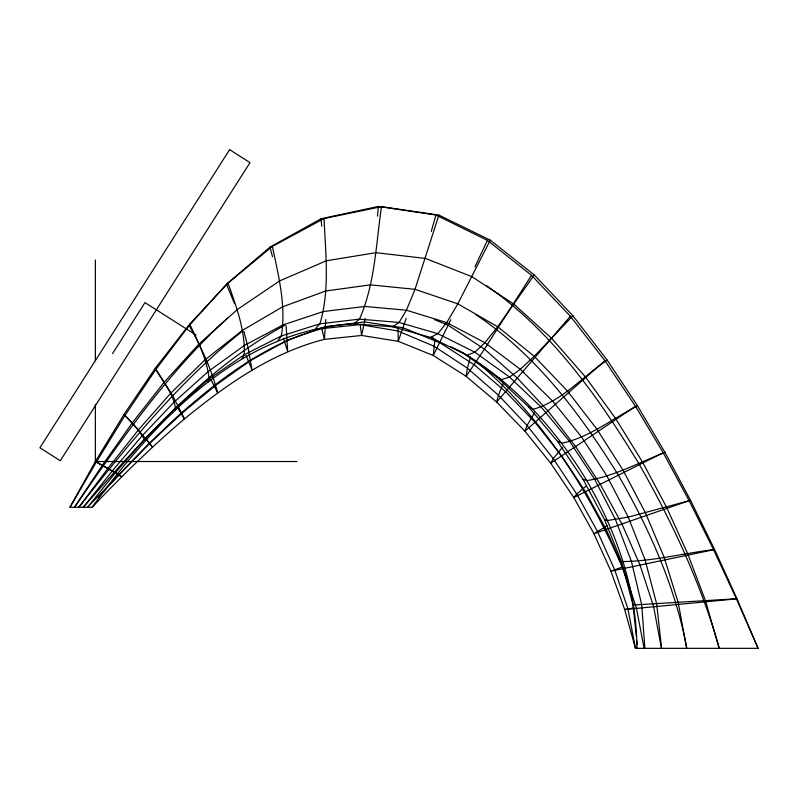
<?xml version="1.0" encoding="UTF-8"?>
<svg xmlns="http://www.w3.org/2000/svg" width="798" height="798" viewBox="0 0 798 798"><rect width="100%" height="100%" fill="white"/><g stroke="black" fill="none" stroke-linecap="round" stroke-linejoin="round"><path stroke-width="1.2" d="M325.823 319.549L324.407 339.359C271.47 352.756 226.183 384.845 184.468 418.88C151.949 446.471 121.466 476.316 92.159 507.269L69.965 507.269L95.361 461.523L124.069 414.272L155.341 368.177L189.655 324.138L227.999 283.071L272.367 246.412L324.088 218.562L381.504 206.662L438.89 215.091L490.281 240.158L534.271 274.931L572.934 315.779L607.238 360.177L637.562 405.863L664.953 452.376L690.539 500.346L714.599 549.503L736.973 598.729L758.1 648.335L635.457 648.335L624.684 609.542L610.919 571.178L593.921 533.682L573.792 497.533L550.72 463.199L524.924 431.199L496.635 402.052L466.132 376.317L433.274 355.499L398.242 341.305L361.624 335.459L324.407 339.359L321.843 328.656C267.789 342.781 222.333 377.005 180.986 413.254C151.979 439.818 124.638 468.127 98.324 497.354M398.022 327.429L398.242 341.305L406.142 318.482M377.484 216.158L378.342 206.443L435.917 215.011L487.428 240.368L531.518 275.33L570.351 316.237L604.894 360.636L635.507 406.292L663.208 452.745L689.143 500.665L713.602 549.742L736.414 598.869L758.1 648.335M381.504 206.662C375.938 244.278 375.08 283.898 359.459 319.13L353.953 323.848C240.088 329.853 154.932 420.765 92.159 507.269M175.63 409.813C174.253 394.402 162.822 381.284 155.341 368.177M434.96 339.18L433.274 355.499L450.82 319.669M365.225 318.382L361.624 335.459L360.127 324.606L321.843 328.656M470.461 357.135L467.419 368.157L466.132 376.317L484.436 349.115L531.518 275.33M431.279 231.45L435.917 215.011M438.89 215.091L415.01 289.335L406.431 310.213L399.06 322.452L392.556 326.791L353.953 323.848M207.919 382.132L209.066 378.98C207.161 359.459 197.954 341.594 189.655 324.138M474.93 266.871L487.428 240.368M503.558 382.751L498.421 395.14L496.635 402.052L570.351 316.237M490.281 240.158L457.823 303.839L446.74 322.601L437.803 333.664L430.571 337.424L392.556 326.791M242.133 358.641L244.228 354.751C245.295 329.943 236.098 306.093 227.999 283.071M69.965 507.269L96.378 461.972L124.937 415.529L155.71 369.634L189.176 325.534L226.532 284.208L269.963 247.141L321.035 218.742L378.342 206.443M112.548 353.614L145.007 302.602L196.019 335.06M534.411 412.895L527.099 425.494L524.924 431.199L604.894 360.636M534.271 274.931L497.703 326.751L484.905 342.701L474.85 352.187L467.159 355.29L430.571 337.424M278.113 340.437L281.295 335.988C286.372 305.993 278.462 275.659 272.367 246.412M562.42 447.379L553.273 458.641L550.72 463.199L635.507 406.292M315.559 328.557L319.918 323.808C330.073 289.764 325.464 253.465 324.088 218.562M572.934 315.779L534.231 356.297L520.316 369.294L509.523 377.075L501.593 379.549L496.386 376.636L461.603 351.988L450.441 346.522M227.909 317.694C167.48 372.716 120.737 440.426 74.483 507.269L102.533 464.985L132.288 422.85L164.278 382.112L199.051 343.918L237.255 309.574L279.649 280.896L326.332 260.786L375.908 252.687L425.414 258.442L471.847 276.647L513.862 304.158L551.608 338.292L585.423 376.945L615.577 418.471L642.5 462.012L666.549 507.249L687.696 553.732L705.512 600.854L719.118 648.335M242.642 331.03C179.42 381.115 128.568 444.296 78.832 507.269L107.979 468.306L138.273 430.042L170.453 393.504L205.006 359.848L242.333 330.412L282.652 306.811L325.674 291.001L370.372 284.866L415.01 289.335L457.823 303.839L497.703 326.751L534.231 356.297L567.278 390.84L596.834 429.055L622.919 469.962L645.462 512.905L664.135 557.303L678.23 602.6L686.629 648.335M586.47 485.832L576.745 494.042L573.792 497.533L663.208 452.745M607.238 360.177C582.74 376.237 562.181 401.135 533.323 409.214L528.485 406.8L496.386 376.636M284.956 325.145C204.358 369.005 143.231 439.429 83.281 507.269L112.269 470.94L142.383 435.518L174.233 402.012L208.178 371.569L244.417 345.424L282.931 324.946L323.36 311.549L364.905 306.442L406.431 310.213L446.74 322.601L484.905 342.701L520.316 369.294L552.625 401.085L581.552 436.935L606.869 475.867L628.245 517.114L645.133 559.996L656.674 603.916L661.612 648.335M637.562 405.863C612.575 418.431 589.682 437.434 561.872 443.219L557.483 441.334L528.485 406.8M607.238 525.752L593.921 533.682L689.143 500.665M664.953 452.376C639.268 462.461 614.31 476.276 586.799 480.605L582.969 479.219L557.483 441.334M627.497 582.071L622.181 567.049L610.919 571.178L713.602 549.742M690.539 500.346L628.245 517.114L607.597 520.505L604.495 519.548L582.969 479.219M714.599 549.503C683.647 553.194 652.555 561.463 621.452 561.573L604.495 519.548M634.051 607.847L624.684 609.542L736.414 598.869M736.973 598.729L633.772 604.984L632.944 604.694L621.452 561.573M95.361 404.297L95.361 461.523L296.906 461.523M637.652 648.335L636.884 648.335C636.794 588.874 616.236 531.628 586.799 480.605C556.565 430.82 516.944 386.142 467.159 355.29L462.531 352.536M635.457 648.335L627.916 608.724L614.58 569.523L597.303 531.159L576.745 494.042L553.273 458.641L527.099 425.494L498.421 395.14L467.419 368.157L433.863 346.142L397.873 330.971L360.127 324.606M434.431 319.609L448.247 325.305L484.436 349.115L517.613 378.352L548.106 411.13L575.767 446.74L600.455 484.566L621.981 524.087L639.946 564.844L653.562 606.39L661.452 648.335M95.361 461.523L117.176 473.414L121.685 476.795L96.378 461.972M431.459 337.235L433.683 338.332M475.758 314.552C536.136 354.801 580.794 414.401 618.51 475.488C649.552 529.343 675.357 586.929 686.829 648.335M486.381 285.574C551.857 330.841 598.809 397.574 639.567 464.835C672.654 522.899 701.023 583.937 719.367 648.335M479.837 364.257C542.879 418.98 589.363 490.78 622.181 567.049M124.937 415.529L133.436 424.157L152.468 447.089L146.563 439.568M124.069 414.272L138.273 430.042L145.326 440.586M155.71 369.634L172.607 395.589L184.468 418.88L177.346 407.249M189.176 325.534C201.216 346.791 211.44 369.235 217.674 392.915L210.862 379.409M226.532 284.208L234.432 303.509M246.063 355.419L252.038 369.913L247.988 347.29L243.879 331.37M283.36 338.162L287.679 351.459L286.113 325.714M269.963 247.141L272.507 256.747M644.096 648.335L636.435 608.176L623.378 568.435L606.211 529.533L585.572 491.937L561.812 456.117L535.189 422.601L505.912 391.948L474.231 364.776L439.937 342.761L403.17 327.818L364.616 321.913L325.554 326.651L287.35 340.217L250.662 360.467L215.59 385.404L181.884 413.314L149.485 443.429L87.541 507.269L115.441 472.665L144.767 439.06L175.919 407.469L209.066 378.98L244.228 354.751L281.295 335.988L319.918 323.808L359.459 319.13L399.06 322.452L437.803 333.664L474.85 352.187L509.523 377.075L541.343 407.269L569.882 441.723L594.769 479.468L615.527 519.678L631.487 561.642L641.702 604.714L644.874 648.335M632.944 604.694L636.345 636.215M636.874 641.063L637.263 644.704M321.035 218.742L321.754 226.173M95.361 259.988L95.361 360.756M229.605 149.655L39.9 447.768L60.309 460.755L250.003 162.642L229.605 149.655"/></g></svg>
